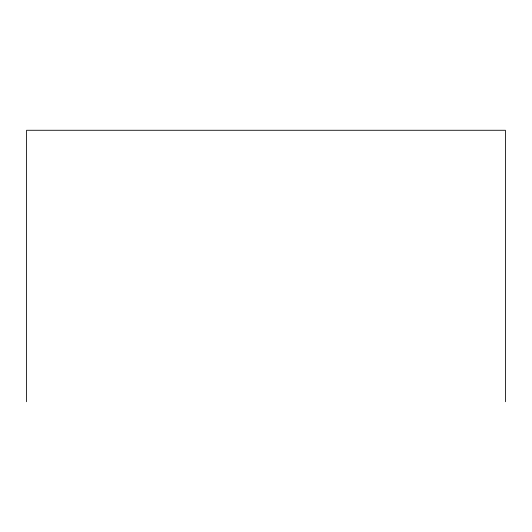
<?xml version="1.0" encoding="UTF-8"?>
<svg xmlns="http://www.w3.org/2000/svg" width="532" height="532" viewBox="0 0 532 532"><rect width="100%" height="100%" fill="white"/><g stroke="black" fill="none" stroke-linecap="round" stroke-linejoin="round"><path stroke-width="0.8" d="M505.4 401.727L505.4 130.274L26.6 130.274L26.6 401.727"/></g></svg>
